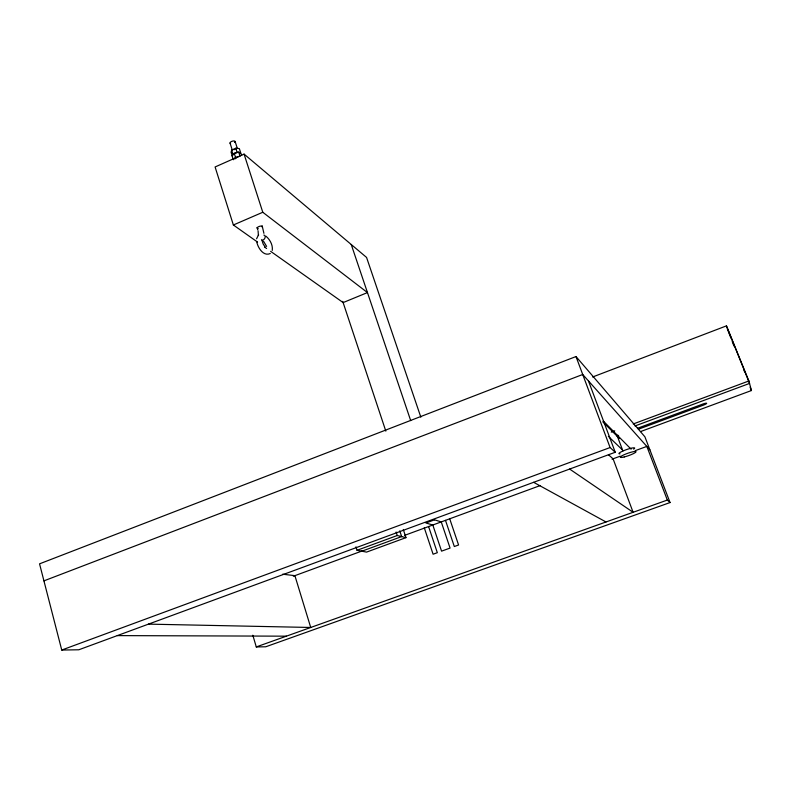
<?xml version="1.0" encoding="UTF-8"?>
<svg xmlns="http://www.w3.org/2000/svg" width="791" height="791" viewBox="0 0 791 791"><rect width="100%" height="100%" fill="white"/><g stroke="black" fill="none" stroke-linecap="round" stroke-linejoin="round"><path stroke-width="1.19" d="M272.252 250.44C273.033 245.052 270.018 239.643 266.003 236.232M231.644 150.082L231.091 152.258L232.386 156.331L232.95 154.176L231.644 150.082L235.777 148.243L239.337 148.579L240.652 152.663L237.092 152.327L232.95 154.176M256.591 238.763L258.578 234.798L258.41 235.352L258.074 230.863M234.245 153.316L232.02 155.649L233.325 159.733L235.56 157.409L240.049 156.262L238.734 152.169L234.245 153.316L235.56 157.409M270.295 253.496C263.344 256.867 257.609 247.296 256.68 241.473M420.842 417.173L366.559 257.431L244.073 154.107L215.093 166.97L233.365 224.99L257.53 242.076M233.365 224.99L262.78 212.265L367.459 292.581L343.136 302.577L270.631 251.33M252.833 635.222L256.274 646.929L265.746 646.781L670.046 502.552L644.902 436.81L575.996 356.553L39.55 563.835L61.738 650.044L78.813 649.777L615.24 452.264L588.455 380.926M43.93 580.861L582.72 374.489L649.886 449.832M592.617 376.991L726.445 325.872L748.889 380.965L751.45 390.536L640.562 431.57M611.265 432.133L614.736 430.838M633.235 423.966L748.889 380.965M634.975 425.973L749.552 383.427L726.445 325.872M637.595 428.247L702.843 404.053A3.767 0.603 -20.2 0 1 706.64 403.291A3.767 0.603 -20.2 0 1 703.387 405.15L638.386 429.236M61.738 650.044L610.098 447.548L615.24 452.264M355.95 546.838L357.048 550.299L397.24 535.517L405.971 537.643L403.291 529.486M293.313 576.234L361.754 551.1M404.666 535.339L540.154 485.585M612.046 459.175L620.164 456.199M635.232 450.662L646.83 446.401L667.337 500.06L670.046 502.552M361.853 551.208L401.65 536.595L399.771 530.87M405.971 537.643L366.549 552.108L357.048 550.299M256.274 646.929L667.337 500.06M117.295 635.608L286.401 636.172M148.461 624.129L310.725 627.471L294.895 575.66L282.654 574.197M238.734 152.169L240.968 153.365L241.621 155.402M533.628 482.312L606.005 521.971M569.629 469.053L633.107 512.291L613.074 458.8L608.447 454.746M264.58 247.059L266.597 248.483M608.368 436.365L622.557 450.03M602.821 421.811L619.353 438.441M603.335 421.069L631.129 449.199M263.522 241.235L266.607 246.397M265.301 247.227L263.156 243.994L262.039 240.504M750.086 387.185L751.45 390.536M727.315 328.829L730.874 338.024M732.209 341.475L733.989 346.082M616.842 434.882L622.893 450.939M575.996 356.553L610.098 447.548M449.604 518.481L458.582 544.989L454.321 546.532L445.481 520.349M351.234 244.508L410.697 420.624M428.593 526.549L437.324 552.691L433.092 554.224L424.283 527.785M342.73 301.371L385.82 431.125M396.113 532.046L397.24 535.517M244.073 154.107L262.78 212.265M235.115 141.49L237.369 148.53M262.187 225.919L263.907 233.325M235.777 148.243L237.092 152.327M230.052 143.092L232.307 150.122M257.026 227.492L257.777 229.835M743.945 369.664L744.529 371.8M263.848 235.075A2.709 1.849 -59.2 0 1 264.797 238.318A2.709 1.849 -59.2 0 1 261.445 239.703M230.567 143.527A2.65 1.137 -17.5 0 1 230.853 141.866A2.65 1.137 -17.5 0 1 234.294 140.986A2.65 1.137 -17.5 0 1 234.611 142.489M235.431 158.754A2.66 1.107 -17.5 0 1 236.242 158.071M258.192 228.55A2.699 0.999 -17.6 0 1 257.629 227.314A2.699 0.999 -17.6 0 1 261.02 226.048A2.699 0.999 -17.6 0 1 262.177 227.066M233.918 149.736A2.66 1.127 -17.5 0 1 234.531 149.459M235.856 149.123A2.66 1.127 -17.5 0 1 236.479 149.084M620.015 453.866A8.355 1.266 -19.5 0 1 621.696 451.582A8.355 1.266 -19.5 0 1 631.851 448.062A8.355 1.266 -19.5 0 1 633.631 449.15M617.998 436.474A3.668 0.593 -19.7 0 1 618.621 435.366M434.506 519.825L425.924 522.989L432.806 525.006L441.566 551.149L450.069 548.074L441.249 521.902L434.506 519.825M624.218 456.961A8.355 1.246 -19.5 0 0 636.053 451.73A8.355 1.246 -19.5 0 0 624.237 454.667A8.355 1.246 -19.5 0 0 624.218 456.961"/></g></svg>
